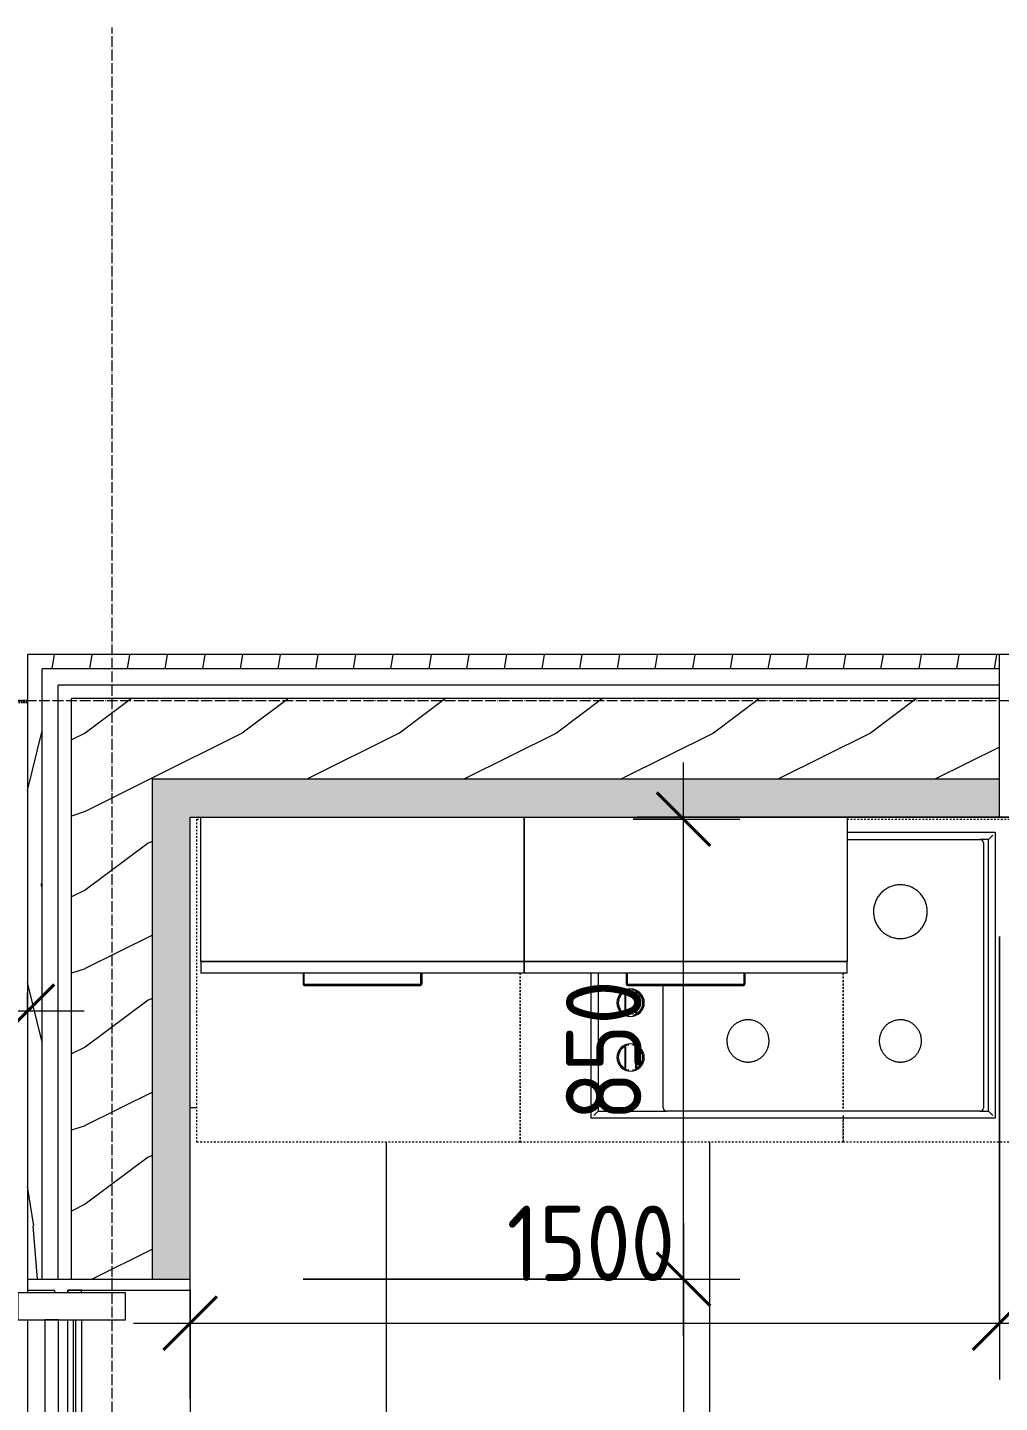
# Model space of a CAD drawing. Header units: millimetres. Extents: x -7275 to 18646, y -1042 to 16393.
# Drawn here: x -1565 to 240, y 8000 to 10553 of the extents above; entities that cross this region are included whole.
import ezdxf

# ---------------------------------------------------------------- set-up
doc = ezdxf.new("R2010")
doc.units = ezdxf.units.MM
for name, pattern in [('ADSK_Линия сетки', [25, 20, -2.5, 0, -2.5]), ('ADSK_Штриховая_ш3 п1_5', [4.5, 3, -1.5]), ('Штрих', [6.35, 3.175, -3.175])]:
    doc.linetypes.add(name, pattern=pattern)
for name, color, linetype, lineweight in [('A-ANNO-DIMS', 211, 'Continuous', 9), ('A-ANNO-DIMS-70', 211, 'Continuous', 9), ('A-AREA', 32, 'ADSK_Штриховая_ш3 п1_5', 50), ('A-FLOR-PATT', 8, 'Continuous', 20), ('A-GLAZ', 151, 'Continuous', 20), ('A-GLAZ-CURT', 52, 'Continuous', 20), ('A-GLAZ-CWMG', 51, 'Continuous', 20), ('A-WALL', 113, 'Continuous', 20), ('A-WALL-PATT', 111, 'Continuous', 20), ('Q-CASE', 31, 'Continuous', 20), ('Q-SPCQ', 91, 'Continuous', 20), ('S-GRID', 1, 'Continuous', 9)]:
    doc.layers.add(name, color=color, linetype=linetype, lineweight=lineweight)
doc.styles.add('GOST Common_6', font='GOST_Common.ttf', dxfattribs={"width": 0.9, "height": 140})
doc.dimstyles.new('ADSK_Основной_2_мм', dxfattribs={"dimscale": 304.8, "dimtxt": 140.800099, "dimasz": 0.324738, "dimexe": 0.344488, "dimexo": 0.344488, "dimgap": 0.068898, "dimtad": 1, "dimdec": 0, "dimrnd": 10, "dimzin": 0, "dimdsep": 46, "dimtxsty": 'GOST Common_6', "dimblk1": 'OBLIQUE', "dimblk2": 'OBLIQUE', "dimsah": 1, "dimcen": 0.09, "dimdle": 0.344488, "dimazin": 0, "dimtfac": 1, "dimtdec": 4, "dimtix": 1, "dimtmove": 0, "dimatfit": 3, "dimfxl": 1, "dimtvp": 1, "dimtolj": 1, "dimtzin": 0, "dimlwd": 20, "dimlwe": 20, "dimarcsym": 2})
doc.dimstyles.new('BKN_Основной_2_0', dxfattribs={"dimscale": 304.8, "dimtxt": 140.800099, "dimasz": 0.324738, "dimexe": 0.344488, "dimexo": 0.688976, "dimgap": 0.114829, "dimtad": 1, "dimdec": 0, "dimrnd": 10, "dimdsep": 46, "dimtxsty": 'GOST Common_6', "dimblk1": 'OBLIQUE', "dimblk2": 'OBLIQUE', "dimsah": 1, "dimcen": 0.09, "dimdle": 0.344488, "dimazin": 0, "dimtfac": 1, "dimtdec": 4, "dimtix": 1, "dimtmove": 0, "dimatfit": 3, "dimfxl": 1, "dimtvp": 1, "dimtolj": 1, "dimtzin": 0, "dimlwd": 20, "dimlwe": 20, "dimarcsym": 2})
pattern_1 = [(76.301, (770, 0), (910.022, 4479.9958), [271.62, -11256.3]), (78.518, (872.55, 491.54), (0.0006, 2240), [40.84, -4530.65]), (80.77, (842.03, 304.01), (910.013, 6719.9985), [189.99, -11156.92]), (78.518, (833.9, 264), (0.0006, 2240), [40.84, -4530.65]), (84.201, (880.67, 531.56), (-0.009, 2240), [271.62, -8734.47]), (95.799, (910, 1438.43), (-909.975, 6720.004), [271.62, -8734.47]), (101.482, (842.03, 1936), (-910, 2240), [40.84, -4530.65]), (99.23, (872.55, 1748.46), (-910.0093, 4479.9985), [189.99, -11156.92]), (101.482, (880.67, 1708.4), (-910, 2240), [40.84, -4530.65]), (103.699, (833.91, 1976.03), (-1820.0334, 6719.9914), [271.62, -11256.3]), (76.301, (840, 0), (910.022, 4479.9958), [301.92, -11226]), (76.301, (210, 0), (910.022, 4479.9958), [323.84, -11204.08]), (76.301, (70, 0), (910.022, 4479.9958), [323.84, -11204.08]), (76.301, (560, 0), (910.022, 4479.9958), [323.84, -11204.08]), (76.301, (630, 0), (910.022, 4479.9958), [323.84, -11204.08]), (76.301, (490, 0), (910.022, 4479.9958), [323.84, -11204.08]), (76.301, (700, 0), (910.022, 4479.9958), [323.84, -11204.08]), (76.301, (140, 0), (910.022, 4479.9958), [323.84, -11204.08]), (76.301, (280, 0), (910.022, 4479.9958), [323.84, -11204.08]), (76.301, (420, 0), (910.022, 4479.9958), [323.84, -11204.08]), (76.301, (350, 0), (910.022, 4479.9958), [323.84, -11204.08]), (76.301, (0, 0), (910.022, 4479.9958), [323.84, -11204.08]), (80.77, (564.26, 315.21), (910.013, 6719.9985), [323.84, -11023.07]), (80.77, (424.26, 315.21), (910.013, 6719.9985), [323.84, -11023.07]), (80.77, (284.26, 315.21), (910.013, 6719.9985), [323.84, -11023.07]), (80.77, (354.26, 315.21), (910.013, 6719.9985), [323.84, -11023.07]), (80.77, (704.27, 315.21), (910.013, 6719.9985), [323.84, -11023.07]), (80.77, (214.26, 315.21), (910.013, 6719.9985), [323.84, -11023.07]), (80.77, (634.26, 315.21), (910.013, 6719.9985), [323.84, -11023.07]), (80.77, (144.26, 315.21), (910.013, 6719.9985), [323.84, -11023.07]), (80.77, (494.26, 315.21), (910.013, 6719.9985), [323.84, -11023.07]), (80.77, (0, 293.69), (910.013, 6719.9985), [332.605, -11014.31]), (80.77, (74.26, 315.21), (910.013, 6719.9985), [323.84, -11023.07]), (80.77, (774.27, 315.21), (910.013, 6719.9985), [323.84, -11023.07]), (85.355, (544.01, 635.2), (-0.0028, 2240.0003), [323.84, -10913.07]), (85.355, (614.01, 635.2), (-0.0028, 2240.0003), [323.84, -10913.07]), (85.355, (264.01, 635.2), (-0.0028, 2240.0003), [323.84, -10913.07]), (85.355, (404.01, 635.2), (-0.0028, 2240.0003), [323.84, -10913.07]), (90, (289, 958.1), (-910, 6e-14), [323.84, -1916.16]), (90, (429, 958.1), (-910, 6e-14), [323.84, -1916.16]), (90, (359, 958.1), (-910, 6e-14), [323.84, -1916.16]), (103.699, (910, 1946.28), (-1820.0334, 6719.9914), [301.92, -11226]), (85.355, (824.04, 635.2), (-0.0028, 2240.0003), [323.84, -10913.07]), (85.355, (52.47, 622.13), (-0.0028, 2240.0003), [332.605, -10904.3]), (85.355, (194.01, 635.2), (-0.0028, 2240.0003), [323.84, -10913.07]), (85.355, (124.01, 635.2), (-0.0028, 2240.0003), [323.84, -10913.07]), (85.355, (684.01, 635.2), (-0.0028, 2240.0003), [323.84, -10913.07]), (85.355, (334.01, 635.2), (-0.0028, 2240.0003), [323.84, -10913.07]), (85.355, (754.04, 635.2), (-0.0028, 2240.0003), [323.84, -10913.07]), (85.355, (474.01, 635.2), (-0.0028, 2240.0003), [323.84, -10913.07]), (90, (149, 958.1), (-910, 6e-14), [323.84, -1916.16]), (86.127, (8.06, 1060.5), (-0.019, 2240), [59.64, -13411.13]), (90, (8.1, 967.3), (-910, 6e-14), [93.26, -2146.74]), (86.127, (0, 848.19), (-0.019, 2240), [119.28, -13351.49]), (90, (0, 801.6), (-910, 6e-14), [46.63, -2193.37]), (90, (78.8, 953.7), (-910, 6e-14), [332.6, -1907.4]), (90, (219, 958.1), (-910, 6e-14), [323.84, -1916.16]), (93.873, (4.03, 1378.93), (-909.904, 11200.0078), [59.64, -13411.13]), (90, (4, 1285.6), (-910, 6e-14), [93.26, -2146.74]), (93.873, (12.09, 1166.62), (-909.904, 11200.0078), [119.28, -13351.49]), (90, (12.1, 1120), (-910, 6e-14), [46.63, -2193.37]), (90, (499, 958.1), (-910, 6e-14), [323.84, -1916.16]), (90, (779, 958.1), (-910, 6e-14), [323.84, -1916.16]), (90, (709, 958.1), (-910, 6e-14), [323.84, -1916.16]), (90, (639, 958.1), (-910, 6e-14), [323.84, -1916.16]), (90, (569, 958.1), (-910, 6e-14), [323.84, -1916.16]), (90, (849, 958.1), (-910, 6e-14), [323.84, -1916.16]), (94.645, (148.97, 1281.91), (-909.9875, 8960.001), [323.84, -10913.07]), (94.645, (848.96, 1281.91), (-909.9875, 8960.001), [323.84, -10913.07]), (94.645, (358.97, 1281.91), (-909.9875, 8960.001), [323.84, -10913.07]), (94.645, (78.8, 1286.32), (-909.9875, 8960.001), [332.605, -10904.3]), (94.645, (778.96, 1281.91), (-909.9875, 8960.001), [323.84, -10913.07]), (94.645, (218.97, 1281.91), (-909.9875, 8960.001), [323.84, -10913.07]), (94.645, (498.97, 1281.91), (-909.9875, 8960.001), [323.84, -10913.07]), (94.645, (428.97, 1281.91), (-909.9875, 8960.001), [323.84, -10913.07]), (94.645, (288.97, 1281.91), (-909.9875, 8960.001), [323.84, -10913.07]), (94.645, (568.97, 1281.91), (-909.9875, 8960.001), [323.84, -10913.07]), (94.645, (708.96, 1281.91), (-909.9875, 8960.001), [323.84, -10913.07]), (94.645, (638.97, 1281.91), (-909.9875, 8960.001), [323.84, -10913.07]), (99.23, (824.04, 1604.82), (-910.0093, 4479.9985), [323.84, -11023.07]), (99.23, (544.01, 1604.82), (-910.0093, 4479.9985), [323.84, -11023.07]), (99.23, (754.04, 1604.82), (-910.0093, 4479.9985), [323.84, -11023.07]), (99.23, (264.01, 1604.82), (-910.0093, 4479.9985), [323.84, -11023.07]), (99.23, (194.01, 1604.82), (-910.0093, 4479.9985), [323.84, -11023.07]), (99.23, (404.01, 1604.82), (-910.0093, 4479.9985), [323.84, -11023.07]), (99.23, (474.01, 1604.82), (-910.0093, 4479.9985), [323.84, -11023.07]), (99.23, (614.01, 1604.82), (-910.0093, 4479.9985), [323.84, -11023.07]), (99.23, (334.01, 1604.82), (-910.0093, 4479.9985), [323.84, -11023.07]), (99.23, (124.01, 1604.82), (-910.0093, 4479.9985), [323.84, -11023.07]), (99.23, (684.01, 1604.82), (-910.0093, 4479.9985), [323.84, -11023.07]), (99.23, (52.47, 1617.84), (-910.0093, 4479.9985), [332.605, -11014.31]), (103.699, (774.27, 1924.79), (-1820.0334, 6719.9914), [323.84, -11204.08]), (103.699, (74.26, 1924.79), (-1820.0334, 6719.9914), [323.84, -11204.08]), (103.699, (634.26, 1924.79), (-1820.0334, 6719.9914), [323.84, -11204.08]), (103.699, (494.26, 1924.79), (-1820.0334, 6719.9914), [323.84, -11204.08]), (103.699, (284.26, 1924.79), (-1820.0334, 6719.9914), [323.84, -11204.08]), (103.699, (214.26, 1924.79), (-1820.0334, 6719.9914), [323.84, -11204.08]), (103.699, (354.26, 1924.79), (-1820.0334, 6719.9914), [323.84, -11204.08]), (103.699, (704.27, 1924.79), (-1820.0334, 6719.9914), [323.84, -11204.08]), (103.699, (144.26, 1924.79), (-1820.0334, 6719.9914), [323.84, -11204.08]), (103.699, (564.26, 1924.79), (-1820.0334, 6719.9914), [323.84, -11204.08]), (103.699, (424.26, 1924.79), (-1820.0334, 6719.9914), [323.84, -11204.08])]
pattern_2 = [(216.87, (116.62, 291.55), (874.64896, 583.10156), [145.775, -1311.975]), (206.565, (291.55, 204.09), (-291.55, -291.5495), [325.963, -325.963]), (198.435, (291.55, 58.31), (-583.0994, -291.5502), [184.393, -737.57])]

# ---------------------------------------------------------------- blocks, each defined once
blk = doc.blocks.new('Базовый шкаф-Однодверный - 300 мм-1459961-План этажа')
at = {"layer": 'Q-CASE', "linetype": 'Штрих', "lineweight": 9}
for p, q in [((-281.3, 600), (-273.9, 600)), ((-281.3, 0), (-281.3, 600)), ((318.7, 314), (318.7, 0)), ((318.7, 0), (-281.3, 0))]:
    blk.add_line(p, q, dxfattribs=at)
blk = doc.blocks.new('Базовый шкаф-Однодверный - 300 мм-V1-План этажа')
at = {"layer": 'Q-CASE', "linetype": 'Штрих', "lineweight": 9}
for p, q in [((-281.3, 0), (-281.3, 314)), ((318.7, 314), (318.7, 62.6)), ((318.7, 49.7), (318.7, 0)), ((318.7, 0), (-281.3, 0))]:
    blk.add_line(p, q, dxfattribs=at)
blk = doc.blocks.new('Базовый шкаф-Однодверный - 300 мм-V2-План этажа')
at = {"layer": 'Q-CASE', "linetype": 'Штрих', "lineweight": 9}
for p, q in [((-273.9, 600), (318.7, 600)), ((318.7, 600), (318.7, 0)), ((-281.3, 62.6), (-281.3, 314)), ((-281.3, 0), (-281.3, 49.7)), ((318.7, 0), (-281.3, 0))]:
    blk.add_line(p, q, dxfattribs=at)
blk = doc.blocks.new('Варочная-панель-газ-750 мм - Газ LP-1009632-План этажа')
at = {"layer": 'Q-SPCQ', "lineweight": 9}
for p, q in [((-375, 261.8), (375, 261.8)), ((-375, -268.2), (-375, 261.8)), ((-370.3, 257.1), (-362.3, 249.1)), ((362.3, 249.1), (370.3, 257.1)), ((375, 261.8), (375, -7.2)), ((-346.7, 249.1), (-362.3, 249.1)), ((-362.3, 249.1), (-362.3, -255.5)), ((-353, -249.2), (-353, 242.7)), ((-346.7, 249.1), (235.1, 249.1)), ((362.3, 249.1), (235.1, 249.1)), ((241.4, 242.7), (241.4, 15.8)), ((362.3, -7.2), (362.3, 249.1)), ((291.1, 129), (291.1, 169.4)), ((292.5, 167.7), (292.5, 130.7)), ((311.5, 130.7), (311.5, 167.7)), ((312.9, 129), (312.9, 169.4)), ((291.1, 27.4), (291.1, 67.8)), ((292.5, 66.1), (292.5, 29.1)), ((311.5, 29.1), (311.5, 66.1)), ((312.9, 27.4), (312.9, 67.8)), ((-375, -268.2), (-100, -268.2)), ((-362.3, -255.5), (-370.3, -263.5)), ((-362.3, -255.5), (-346.7, -255.5)), ((-100, -255.5), (-346.7, -255.5))]:
    blk.add_line(p, q, dxfattribs=at)
at = {"layer": 'Q-SPCQ', "lineweight": 9, "flags": 128}
for points in [[(-159.7, 118.6), (-159.8, 120.2), (-159.8, 121.7), (-160, 123.3), (-160.2, 124.8), (-160.5, 126.4), (-160.8, 127.9), (-161.2, 129.4), (-161.7, 130.9), (-162.2, 132.4), (-162.8, 133.9), (-163.5, 135.3), (-164.2, 136.7), (-164.9, 138.1), (-165.7, 139.4), (-166.6, 140.7), (-167.5, 142), (-168.4, 143.2), (-169.4, 144.4), (-170.5, 145.6), (-171.6, 146.7), (-172.8, 147.8), (-173.9, 148.8), (-175.2, 149.8), (-176.4, 150.7), (-177.7, 151.6), (-179.1, 152.4), (-180.4, 153.2), (-181.8, 153.9), (-183.3, 154.5), (-184.7, 155.1), (-186.2, 155.7), (-187.7, 156.1), (-189.2, 156.6), (-190.7, 156.9), (-192.2, 157.2), (-193.8, 157.4), (-195.4, 157.6), (-196.9, 157.7), (-198.5, 157.8), (-200.1, 157.8), (-201.6, 157.7), (-203.2, 157.5), (-204.7, 157.3), (-206.3, 157.1), (-207.8, 156.8), (-209.3, 156.4), (-210.8, 155.9), (-212.3, 155.4), (-213.8, 154.8), (-215.2, 154.2), (-216.6, 153.5), (-218, 152.8), (-219.4, 152), (-220.7, 151.2), (-222, 150.3), (-223.2, 149.3), (-224.4, 148.3), (-225.6, 147.3), (-226.7, 146.2), (-227.8, 145.1), (-228.8, 143.9), (-229.8, 142.7), (-230.8, 141.4), (-231.7, 140.1), (-232.5, 138.8), (-233.3, 137.4), (-234, 136), (-234.7, 134.6), (-235.3, 133.2), (-235.8, 131.7), (-236.3, 130.2), (-236.8, 128.7), (-237.1, 127.2), (-237.5, 125.7), (-237.7, 124.1), (-237.9, 122.6), (-238, 121), (-238.1, 119.4), (-238.1, 118.6)], [(123.3, 118.6), (123.3, 120.2), (123.2, 121.7), (123, 123.3), (122.8, 124.8), (122.5, 126.4), (122.2, 127.9), (121.8, 129.4), (121.3, 130.9), (120.8, 132.4), (120.2, 133.9), (119.6, 135.3), (118.9, 136.7), (118.1, 138.1), (117.3, 139.4), (116.5, 140.7), (115.5, 142), (114.6, 143.2), (113.6, 144.4), (112.5, 145.6), (111.4, 146.7), (110.3, 147.8), (109.1, 148.8), (107.9, 149.8), (106.6, 150.7), (105.3, 151.6), (104, 152.4), (102.6, 153.2), (101.2, 153.9), (99.8, 154.5), (98.3, 155.1), (96.8, 155.7), (95.3, 156.1), (93.8, 156.6), (92.3, 156.9), (90.8, 157.2), (89.2, 157.4), (87.7, 157.6), (86.1, 157.7), (84.5, 157.8), (83, 157.8), (81.4, 157.7), (79.8, 157.5), (78.3, 157.3), (76.7, 157.1), (75.2, 156.8), (73.7, 156.4), (72.2, 155.9), (70.7, 155.4), (69.2, 154.8), (67.8, 154.2), (66.4, 153.5), (65, 152.8), (63.7, 152), (62.3, 151.2), (61.1, 150.3), (59.8, 149.3), (58.6, 148.3), (57.4, 147.3), (56.3, 146.2), (55.2, 145.1), (54.2, 143.9), (53.2, 142.7), (52.3, 141.4), (51.4, 140.1), (50.5, 138.8), (49.8, 137.4), (49, 136), (48.4, 134.6), (47.7, 133.2), (47.2, 131.7), (46.7, 130.2), (46.3, 128.7), (45.9, 127.2), (45.6, 125.7), (45.3, 124.1), (45.1, 122.6), (45, 121), (44.9, 119.4), (44.9, 118.6)], [(291.1, 169.4), (291.1, 169.1), (291.1, 168.9)], [(311.5, 167.7), (311.7, 168.1), (312, 168.3), (312.2, 168.5), (312.5, 168.7), (312.7, 168.8), (312.8, 168.9), (312.9, 168.9)], [(312.9, 168.9), (312.9, 169.1), (312.9, 169.4)], [(291.1, 129.5), (291.1, 129.3), (291.1, 129)], [(312.9, 129.5), (312.8, 129.5), (312.7, 129.6), (312.5, 129.7), (312.2, 129.9), (312, 130.1), (311.7, 130.3), (311.5, 130.7)], [(312.9, 129), (312.9, 129.3), (312.9, 129.5)], [(-238.1, 118.6), (-238.1, 117), (-238, 115.5), (-237.8, 113.9), (-237.6, 112.3), (-237.3, 110.8), (-237, 109.3), (-236.6, 107.8), (-236.1, 106.3), (-235.6, 104.8), (-235, 103.3), (-234.4, 101.9), (-233.7, 100.5), (-232.9, 99.1), (-232.1, 97.8), (-231.3, 96.5), (-230.3, 95.2), (-229.4, 94), (-228.4, 92.8), (-227.3, 91.6), (-226.2, 90.5), (-225.1, 89.4), (-223.9, 88.4), (-222.6, 87.4), (-221.4, 86.5), (-220.1, 85.6), (-218.7, 84.8), (-217.4, 84), (-216, 83.3), (-214.6, 82.7), (-213.1, 82.1), (-211.6, 81.5), (-210.1, 81.1), (-208.6, 80.6), (-207.1, 80.3), (-205.6, 80), (-204, 79.7), (-202.5, 79.6), (-200.9, 79.5), (-199.3, 79.4), (-197.8, 79.4), (-196.2, 79.5), (-194.6, 79.6), (-193.1, 79.8), (-191.5, 80.1), (-190, 80.4), (-188.5, 80.8), (-187, 81.3), (-185.5, 81.8), (-184, 82.3), (-182.6, 83), (-181.2, 83.6), (-179.8, 84.4), (-178.5, 85.2), (-177.1, 86), (-175.8, 86.9), (-174.6, 87.9), (-173.4, 88.9), (-172.2, 89.9), (-171.1, 91), (-170, 92.1), (-169, 93.3), (-168, 94.5), (-167.1, 95.8), (-166.2, 97.1), (-165.3, 98.4), (-164.6, 99.7), (-163.8, 101.1), (-163.2, 102.6), (-162.5, 104), (-162, 105.5), (-161.5, 107), (-161.1, 108.5), (-160.7, 110), (-160.4, 111.5), (-160.1, 113.1), (-159.9, 114.6), (-159.8, 116.2), (-159.7, 117.7), (-159.7, 118.6)], [(44.9, 118.6), (45, 117), (45.1, 115.5), (45.2, 113.9), (45.4, 112.3), (45.7, 110.8), (46.1, 109.3), (46.5, 107.8), (46.9, 106.3), (47.4, 104.8), (48, 103.3), (48.7, 101.9), (49.4, 100.5), (50.1, 99.1), (50.9, 97.8), (51.8, 96.5), (52.7, 95.2), (53.6, 94), (54.7, 92.8), (55.7, 91.6), (56.8, 90.5), (58, 89.4), (59.1, 88.4), (60.4, 87.4), (61.6, 86.5), (62.9, 85.6), (64.3, 84.8), (65.6, 84), (67, 83.3), (68.5, 82.7), (69.9, 82.1), (71.4, 81.5), (72.9, 81.1), (74.4, 80.6), (75.9, 80.3), (77.5, 80), (79, 79.7), (80.6, 79.6), (82.1, 79.5), (83.7, 79.4), (85.3, 79.4), (86.8, 79.5), (88.4, 79.6), (89.9, 79.8), (91.5, 80.1), (93, 80.4), (94.5, 80.8), (96, 81.3), (97.5, 81.8), (99, 82.3), (100.4, 83), (101.8, 83.6), (103.2, 84.4), (104.6, 85.2), (105.9, 86), (107.2, 86.9), (108.4, 87.9), (109.6, 88.9), (110.8, 89.9), (111.9, 91), (113, 92.1), (114, 93.3), (115, 94.5), (116, 95.8), (116.9, 97.1), (117.7, 98.4), (118.5, 99.7), (119.2, 101.1), (119.9, 102.6), (120.5, 104), (121, 105.5), (121.5, 107), (122, 108.5), (122.3, 110), (122.7, 111.5), (122.9, 113.1), (123.1, 114.6), (123.2, 116.2), (123.3, 117.7), (123.3, 118.6)], [(291.1, 67.8), (291.1, 67.5), (291.1, 67.3)], [(311.5, 66.1), (311.7, 66.5), (312, 66.7), (312.2, 66.9), (312.5, 67.1), (312.7, 67.2), (312.8, 67.3), (312.9, 67.3)], [(312.9, 67.3), (312.9, 67.5), (312.9, 67.8)], [(291.1, 27.9), (291.1, 27.7), (291.1, 27.4)], [(312.9, 27.9), (312.8, 27.9), (312.7, 28), (312.5, 28.1), (312.2, 28.3), (312, 28.5), (311.7, 28.7), (311.5, 29.1)], [(312.9, 27.4), (312.9, 27.7), (312.9, 27.9)], [(-149, -121.4), (-149, -119.4), (-149.2, -117.4), (-149.4, -115.4), (-149.6, -113.5), (-150, -111.5), (-150.4, -109.5), (-151, -107.6), (-151.5, -105.7), (-152.2, -103.8), (-152.9, -102), (-153.8, -100.2), (-154.6, -98.4), (-155.6, -96.6), (-156.6, -94.9), (-157.7, -93.2), (-158.9, -91.6), (-160.1, -90), (-161.4, -88.5), (-162.7, -87), (-164.1, -85.6), (-165.6, -84.3), (-167.1, -82.9), (-168.7, -81.7), (-170.3, -80.5), (-171.9, -79.4), (-173.6, -78.4), (-175.4, -77.4), (-177.2, -76.5), (-179, -75.7), (-180.8, -74.9), (-182.7, -74.2), (-184.6, -73.6), (-186.5, -73.1), (-188.5, -72.6), (-190.4, -72.2), (-192.4, -71.9), (-194.4, -71.7), (-196.4, -71.6), (-198.4, -71.5), (-200.4, -71.5), (-202.4, -71.6), (-204.3, -71.8), (-206.3, -72.1), (-208.3, -72.4), (-210.2, -72.8), (-212.2, -73.3), (-214.1, -73.9), (-216, -74.5), (-217.8, -75.2), (-219.7, -76), (-221.5, -76.9), (-223.2, -77.8), (-225, -78.8), (-226.6, -79.9), (-228.3, -81.1), (-229.9, -82.3), (-231.4, -83.5), (-232.9, -84.9), (-234.3, -86.3), (-235.7, -87.7), (-237, -89.2), (-238.3, -90.8), (-239.5, -92.3), (-240.6, -94), (-241.7, -95.7), (-242.7, -97.4), (-243.6, -99.2), (-244.4, -101), (-245.2, -102.8), (-245.9, -104.7), (-246.6, -106.6), (-247.1, -108.5), (-247.6, -110.4), (-248, -112.4), (-248.3, -114.4), (-248.6, -116.3), (-248.7, -118.3), (-248.8, -120.3), (-248.8, -121.4)], [(-248.8, -121.4), (-248.8, -123.4), (-248.7, -125.4), (-248.5, -127.4), (-248.2, -129.4), (-247.8, -131.3), (-247.4, -133.3), (-246.9, -135.2), (-246.3, -137.1), (-245.6, -139), (-244.9, -140.8), (-244.1, -142.7), (-243.2, -144.5), (-242.2, -146.2), (-241.2, -147.9), (-240.1, -149.6), (-238.9, -151.2), (-237.7, -152.8), (-236.4, -154.3), (-235.1, -155.8), (-233.7, -157.2), (-232.2, -158.6), (-230.7, -159.9), (-229.1, -161.1), (-227.5, -162.3), (-225.9, -163.4), (-224.2, -164.4), (-222.4, -165.4), (-220.7, -166.3), (-218.8, -167.2), (-217, -167.9), (-215.1, -168.6), (-213.2, -169.2), (-211.3, -169.7), (-209.4, -170.2), (-207.4, -170.6), (-205.4, -170.9), (-203.4, -171.1), (-201.4, -171.2), (-199.4, -171.3), (-197.5, -171.3), (-195.5, -171.2), (-193.5, -171), (-191.5, -170.8), (-189.5, -170.4), (-187.6, -170), (-185.6, -169.5), (-183.7, -168.9), (-181.8, -168.3), (-180, -167.6), (-178.1, -166.8), (-176.3, -165.9), (-174.6, -165), (-172.9, -164), (-171.2, -162.9), (-169.5, -161.8), (-168, -160.5), (-166.4, -159.3), (-164.9, -157.9), (-163.5, -156.6), (-162.1, -155.1), (-160.8, -153.6), (-159.5, -152.1), (-158.3, -150.5), (-157.2, -148.8), (-156.1, -147.1), (-155.2, -145.4), (-154.2, -143.6), (-153.4, -141.8), (-152.6, -140), (-151.9, -138.1), (-151.3, -136.2), (-150.7, -134.3), (-150.2, -132.4), (-149.8, -130.4), (-149.5, -128.5), (-149.3, -126.5), (-149.1, -124.5), (-149, -122.5), (-149, -121.4)]]:
    blk.add_lwpolyline(points, dxfattribs=at)
at = {"layer": 'Q-SPCQ', "lineweight": 9}
for centre, radius, start, end in [((-346.7, 242.7), 6.35, 90, 180), ((235.1, 242.7), 6.35, 0, 90), ((-198.9, 118.6), 39.1, 87.4594, 92.8805), ((84.1, 118.6), 39.1, 87.4594, 92.8805), ((302, 149.2), 25.4, 90, 270), ((302, 149.2), 22.9, 118.3907, 241.6093), ((302, 149.2), 23.2, 159.3303, 166.3371), ((302, 149.2), 23.2, 121.9975, 129.687), ((302, 149.2), 23.2, 107.5866, 119.2625), ((302, 149.2), 23.2, 99.0199, 102.6819), ((302, 149.2), 25.4, 270, 90), ((302, 149.2), 23.2, 77.3181, 80.98), ((302, 149.2), 23.2, 59.7541, 72.4133), ((302, 149.2), 22.9, 298.3907, 61.6093), ((302, 149.2), 23.2, 50.313, 58.0025), ((302, 149.2), 23.2, 13.6629, 20.6697), ((302, 149.2), 23.2, 193.6629, 200.6697), ((302, 149.2), 23.2, 230.313, 238.0025), ((302, 149.2), 23.2, 241.269, 252.4134), ((302, 149.2), 23.2, 287.5867, 298.731), ((302, 149.2), 23.2, 301.9975, 309.687), ((302, 149.2), 23.2, 339.3303, 346.3371), ((302, 149.2), 23.2, 257.3181, 260.9801), ((302, 149.2), 23.2, 279.02, 282.6819), ((-198.9, 118.6), 39.1, 267.4594, 272.8805), ((84.1, 118.6), 39.1, 267.4594, 272.8805), ((302, 47.6), 25.4, 90, 270), ((302, 47.6), 22.9, 118.3907, 241.6093), ((302, 47.6), 23.2, 159.3303, 166.3371), ((302, 47.6), 23.2, 121.9975, 129.687), ((302, 47.6), 23.2, 107.5866, 119.2625), ((302, 47.6), 23.2, 99.0199, 102.6819), ((302, 47.6), 25.4, 270, 90), ((302, 47.6), 23.2, 77.3181, 80.98), ((302, 47.6), 23.2, 59.7541, 72.4133), ((302, 47.6), 22.9, 298.3907, 61.6093), ((302, 47.6), 23.2, 50.313, 58.0025), ((302, 47.6), 23.2, 13.6629, 20.6697), ((302, 47.6), 23.2, 193.6629, 200.6697), ((302, 47.6), 23.2, 230.313, 238.0025), ((302, 47.6), 23.2, 241.269, 252.4134), ((302, 47.6), 23.2, 287.5867, 298.731), ((302, 47.6), 23.2, 301.9975, 309.687), ((302, 47.6), 23.2, 339.3303, 346.3371), ((302, 47.6), 23.2, 257.3181, 260.9801), ((302, 47.6), 23.2, 279.02, 282.6819), ((-346.7, -249.2), 6.35, 180, 270)]:
    blk.add_arc(centre, radius, start, end, dxfattribs=at)
for points, knots in [([(291.1, 168.9), (291.1, 168.9), (291.1, 168.9), (291.3, 168.8), (291.5, 168.7), (291.6, 168.6), (291.7, 168.5), (291.9, 168.4), (292, 168.3), (292.2, 168.2), (292.3, 168.1), (292.4, 167.9), (292.5, 167.8), (292.5, 167.7)], [-1, -1, -1, -1, -0.857143, -0.714286, -0.571429, -0.5, -0.428571, -0.357143, -0.276786, -0.214286, -0.133929, -0.071429, 0, 0, 0, 0]), ([(292.5, 130.7), (292.5, 130.5), (292.4, 130.4), (292.2, 130.2), (292, 130), (291.8, 129.9), (291.6, 129.8), (291.5, 129.7), (291.4, 129.6), (291.3, 129.6), (291.1, 129.5), (291.1, 129.5), (291.1, 129.5)], [-1, -1, -1, -1, -0.852679, -0.785714, -0.678571, -0.571429, -0.5, -0.428571, -0.357143, -0.285714, -0.142857, 0, 0, 0, 0]), ([(291.1, 67.3), (291.1, 67.3), (291.1, 67.3), (291.3, 67.2), (291.5, 67.1), (291.6, 67), (291.7, 66.9), (291.9, 66.8), (292, 66.7), (292.2, 66.6), (292.3, 66.5), (292.4, 66.3), (292.5, 66.2), (292.5, 66.1)], [-1, -1, -1, -1, -0.857143, -0.714286, -0.571429, -0.5, -0.428571, -0.357143, -0.276786, -0.214286, -0.133929, -0.071429, 0, 0, 0, 0]), ([(292.5, 29.1), (292.5, 28.9), (292.4, 28.8), (292.2, 28.6), (292, 28.4), (291.8, 28.3), (291.6, 28.2), (291.5, 28.1), (291.4, 28), (291.3, 28), (291.1, 27.9), (291.1, 27.9), (291.1, 27.9)], [-1, -1, -1, -1, -0.852679, -0.785714, -0.678571, -0.571429, -0.5, -0.428571, -0.357143, -0.285714, -0.142857, 0, 0, 0, 0])]:
    blk.add_open_spline(points, degree=3, knots=knots, dxfattribs=at)
blk = doc.blocks.new('020_Window_Trapezoide_ - ОК-1-1507530-План этажа')
at = {"layer": 'A-GLAZ'}
for p, q in [((925, 151), (-950, 151)), ((980, 151), (975, 151)), ((-50, 101), (-950, 101)), ((-930, 76), (-50, 76)), ((25, 76), (925, 76)), ((-50, 51), (-930, 51)), ((925, 51), (25, 51)), ((980, -151), (-980, -151))]:
    blk.add_line(p, q, dxfattribs=at)
at = {"layer": 'A-GLAZ', "lineweight": 9}
for p, q in [((1000, 151), (980, 151)), ((980, 151), (980, 101)), ((980, 101), (975, 101)), ((-930, 76), (-950, 76)), ((-940, 61), (-940, 66)), ((-940, 66), (-930, 66)), ((-930, 61), (-940, 61)), ((-930, 66), (-930, 76)), ((-50, 66), (-930, 66)), ((-930, 66), (-930, 61)), ((-930, 61), (-50, 61)), ((-930, 51), (-930, 61)), ((925, 66), (25, 66)), ((25, 61), (925, 61)), ((980, 76), (975, 76)), ((975, 76), (980, 76)), ((980, 51), (980, 76)), ((980, 76), (980, -151)), ((-950, 51), (-930, 51)), ((975, 51), (980, 51)), ((-980, -151), (-980, -101)), ((-1000, -151), (-980, -151)), ((980, -151), (1000, -151))]:
    blk.add_line(p, q, dxfattribs=at)
blk = doc.blocks.new('Системная панель - С остеклением-1499235-План этажа')
at = {"layer": 'A-GLAZ-CURT', "lineweight": 9}
for p, q in [((450, -24.5), (-450, -24.5)), ((-450, -24.5), (-450, -49.5)), ((450, -49.5), (450, -24.5)), ((-450, -49.5), (450, -49.5))]:
    blk.add_line(p, q, dxfattribs=at)
blk = doc.blocks.new('Прямоугольный импост - 50 x 150 мм-1460051-План этажа')
at = {"layer": 'A-GLAZ-CWMG', "lineweight": 9}
for p, q in [((0, 100), (-50, 100)), ((-50, 100), (-50, -100)), ((0, -100), (0, 100)), ((-50, -100), (0, -100))]:
    blk.add_line(p, q, dxfattribs=at)
blk = doc.blocks.new('Upper Cabinet - 1 Door with Glass - 600 x 720 x 290mm-1139270-План этажа')
at = {"layer": 'Q-CASE'}
for p, q in [((65, 441), (65, 461.5)), ((67, 441), (67, 461.5)), ((282.5, 464), (67.5, 464)), ((67.5, 462), (282.5, 462)), ((283, 461.5), (283, 441)), ((285, 441), (285, 461.5)), ((-125, 441), (475, 441)), ((-125, 441), (-125, 419)), ((475, 419), (475, 441)), ((-125, 419), (475, 419)), ((-125, 151), (-125, 419)), ((475, 419), (-125, 419)), ((475, 419), (475, 151)), ((475, 151), (-125, 151))]:
    blk.add_line(p, q, dxfattribs=at)
for centre, radius, start, end in [((67.5, 461.5), 2.5, 90, 180), ((67.5, 461.5), 0.5, 90, 180), ((67.5, 461.5), 0.5, 135, 150), ((282.5, 461.5), 2.5, 0, 90), ((282.5, 461.5), 0.5, 0, 90), ((282.5, 461.5), 0.5, 30, 45)]:
    blk.add_arc(centre, radius, start, end, dxfattribs=at)
blk = doc.blocks.new('DIMBLOCK5-План этажа')
at = {"layer": 'A-ANNO-DIMS-70', "lineweight": 20}
for p, q in [((-346.7, 8333.4), (-346.7, 6123.4)), ((-1052.7, 8228.4), (-241.7, 8228.4)), ((-346.7, 8228.4), (-1052.7, 8228.4)), ((-1052.7, 6228.4), (-241.7, 6228.4)), ((-346.7, 6228.4), (-1052.7, 6228.4))]:
    blk.add_line(p, q, dxfattribs=at)
at = {"layer": 'A-ANNO-DIMS-70', "lineweight": 40}
for p, q in [((-346.7, 8228.4), (-396.2, 8277.9)), ((-346.7, 8228.4), (-297.2, 8178.9)), ((-346.7, 6228.4), (-396.2, 6277.9)), ((-346.7, 6228.4), (-297.2, 6178.9))]:
    blk.add_line(p, q, dxfattribs=at)
at = {"layer": 'A-ANNO-DIMS-70', "color": 0, "lineweight": 20, "insert": (-564.7, 7051.8), "char_height": 140, "width": 423.832, "attachment_point": 1, "rotation": 90, "line_spacing_factor": 1.022761, "style": 'GOST Common_6'}
blk.add_mtext('2000', dxfattribs=at)
blk = doc.blocks.new('_Oblique')
at = {"color": 0, "linetype": 'ByBlock', "lineweight": -2}
blk.add_line((-0.5, -0.5), (0.5, 0.5), dxfattribs=at)
blk = doc.blocks.new('DIMBLOCK6-План этажа')
at = {"layer": 'A-ANNO-DIMS-70', "lineweight": 40}
for p, q in [((-3652.7, 8726.2), (-3603.2, 8775.7)), ((-1564.7, 8726.2), (-1515.2, 8775.7)), ((-3652.7, 8726.2), (-3702.2, 8676.7)), ((-1564.7, 8726.2), (-1614.2, 8676.7))]:
    blk.add_line(p, q, dxfattribs=at)
at = {"layer": 'A-ANNO-DIMS-70', "lineweight": 20}
for p, q in [((-3652.7, 8761.2), (-3652.7, 8621.2)), ((-3652.7, 8726.2), (-3652.7, 8761.2)), ((-1564.7, 8761.2), (-1564.7, 8621.2)), ((-1564.7, 8726.2), (-1564.7, 8761.2)), ((-1459.7, 8726.2), (-3757.7, 8726.2))]:
    blk.add_line(p, q, dxfattribs=at)
at = {"layer": 'A-ANNO-DIMS-70', "color": 0, "lineweight": 20, "insert": (-2785.3, 8930.1), "char_height": 140, "width": 423.832, "attachment_point": 1, "line_spacing_factor": 1.022761, "style": 'GOST Common_6'}
blk.add_mtext('2090', dxfattribs=at)
blk = doc.blocks.new('DIMBLOCK27-План этажа')
at = {"layer": 'A-ANNO-DIMS-70', "lineweight": 20}
for p, q in [((353.3, 9191.8), (353.3, 1812.4)), ((-432.7, 9086.8), (458.3, 9086.8)), ((353.3, 9086.8), (-432.7, 9086.8)), ((213.3, 1917.4), (458.3, 1917.4)), ((353.3, 1917.4), (213.3, 1917.4))]:
    blk.add_line(p, q, dxfattribs=at)
at = {"layer": 'A-ANNO-DIMS-70', "lineweight": 40}
for p, q in [((353.3, 9086.8), (303.8, 9136.3)), ((353.3, 9086.8), (402.8, 9037.3)), ((353.3, 1917.4), (303.8, 1966.9)), ((353.3, 1917.4), (402.8, 1867.9))]:
    blk.add_line(p, q, dxfattribs=at)
at = {"layer": 'A-ANNO-DIMS-70', "color": 0, "lineweight": 20, "insert": (135.3, 5338.6), "char_height": 140, "width": 392.331, "attachment_point": 1, "rotation": 90, "line_spacing_factor": 1.022761, "style": 'GOST Common_6'}
blk.add_mtext('7170', dxfattribs=at)
blk = doc.blocks.new('DIMBLOCK31-План этажа')
at = {"layer": 'A-ANNO-DIMS-70', "lineweight": 20}
for p, q in [((-346.7, 8123.4), (-346.7, 9187.8)), ((-440.1, 9082.8), (-241.7, 9082.8)), ((-346.7, 9082.8), (-440.1, 9082.8)), ((-1052.7, 8228.4), (-241.7, 8228.4)), ((-346.7, 8228.4), (-1052.7, 8228.4))]:
    blk.add_line(p, q, dxfattribs=at)
at = {"layer": 'A-ANNO-DIMS-70', "lineweight": 40}
for p, q in [((-346.7, 9082.8), (-396.2, 9132.3)), ((-346.7, 9082.8), (-297.2, 9033.3)), ((-346.7, 8228.4), (-396.2, 8277.9)), ((-346.7, 8228.4), (-297.2, 8178.9))]:
    blk.add_line(p, q, dxfattribs=at)
at = {"layer": 'A-ANNO-DIMS-70', "color": 0, "lineweight": 20, "insert": (-564.7, 8523.1), "char_height": 140, "width": 317.874, "attachment_point": 1, "rotation": 90, "line_spacing_factor": 1.022761, "style": 'GOST Common_6'}
blk.add_mtext('850', dxfattribs=at)
blk = doc.blocks.new('DIMBLOCK69-План этажа')
at = {"layer": 'A-ANNO-DIMS-70', "lineweight": 20}
for p, q in [((240.3, 8864.7), (240.3, 8042.2)), ((240.3, 8147.2), (240.3, 8864.7)), ((-1262.7, 8007.2), (-1262.7, 8252.2)), ((-1367.7, 8147.2), (240.3, 8147.2)), ((-1262.7, 8147.2), (-1262.7, 8007.2))]:
    blk.add_line(p, q, dxfattribs=at)
at = {"layer": 'A-ANNO-DIMS-70', "lineweight": 40}
for p, q in [((-1262.7, 8147.2), (-1213.2, 8196.7)), ((240.3, 8147.2), (289.8, 8196.7)), ((-1262.7, 8147.2), (-1312.2, 8097.7)), ((240.3, 8147.2), (190.8, 8097.7))]:
    blk.add_line(p, q, dxfattribs=at)
at = {"layer": 'A-ANNO-DIMS-70', "color": 0, "lineweight": 20, "insert": (-674.7, 8365.2), "char_height": 140, "width": 392.331, "attachment_point": 1, "line_spacing_factor": 1.022761, "style": 'GOST Common_6'}
blk.add_mtext('1500', dxfattribs=at)
blk = doc.blocks.new('DIMBLOCK70-План этажа')
at = {"layer": 'A-ANNO-DIMS-70', "lineweight": 20}
for p, q in [((240.3, 8864.7), (240.3, 8042.2)), ((240.3, 8147.2), (240.3, 8864.7)), ((1740.3, 8864.7), (1740.3, 8042.2)), ((1740.3, 8147.2), (1740.3, 8864.7)), ((240.3, 8147.2), (1740.3, 8147.2))]:
    blk.add_line(p, q, dxfattribs=at)
at = {"layer": 'A-ANNO-DIMS-70', "lineweight": 40}
for p, q in [((240.3, 8147.2), (289.8, 8196.7)), ((1740.3, 8147.2), (1789.8, 8196.7)), ((240.3, 8147.2), (190.8, 8097.7)), ((1740.3, 8147.2), (1690.8, 8097.7))]:
    blk.add_line(p, q, dxfattribs=at)
at = {"layer": 'A-ANNO-DIMS-70', "color": 0, "lineweight": 20, "insert": (826.8, 8365.2), "char_height": 140, "width": 392.331, "attachment_point": 1, "line_spacing_factor": 1.022761, "style": 'GOST Common_6'}
blk.add_mtext('1500', dxfattribs=at)

msp = doc.modelspace()

# ---------------------------------------------------------------- hatches: boundary and pattern name
at = {"layer": 'A-FLOR-PATT', "lineweight": 9}
h = msp.add_hatch(dxfattribs=at)
h.set_pattern_fill('FP_12', color=256, style=0, pattern_type=2)
h.set_pattern_definition([(90, (-12298.2, -4652.9), (-600, 4e-14), []), (180, (-12298.2, -4652.9), (-7e-14, -600), [])])
h.paths.add_polyline_path([(-1262.7, 1926.8), (3539.3, 1926.8), (3539.3, 2777.4), (3247.8, 2777.4), (3247.8, 3977.4), (3539.3, 3977.4), (3539.3, 4997.8), (4199.3, 4997.8), (4199.3, 4877.8), (4229.3, 4877.8), (4229.3, 4837.8), (4239.3, 4837.8), (4239.3, 4807.8), (4199.3, 4807.8), (4199.3, 4757.8), (3779.3, 4757.8), (3779.3, 3642.8), (5728.4, 3642.8), (5728.4, 4757.8), (5099.3, 4757.8), (5099.3, 4807.8), (5059.3, 4807.8), (5059.3, 4837.8), (5069.3, 4837.8), (5069.3, 4877.8), (5099.3, 4877.8), (5099.3, 5693.9), (5728.4, 5693.9), (5728.4, 9086.8), (2939.3, 9086.8), (2939.3, 9082.8), (3539.3, 9082.8), (3539.3, 8482.8), (-1250.1, 8482.8), (-1250.1, 9082.8), (-1242.7, 9082.8), (-1242.7, 9086.8), (-1262.7, 9086.8), (-1262.7, 6080.1), (-692.7, 6080.1), (-692.7, 6030.1), (-643.1, 6030.1), (-643.1, 5961.8), (-614.5, 5961.8), (-614.5, 4972.8), (-692.7, 4972.8), (-692.7, 4933.1), (-1257.7, 4933.1), (-1257.7, 4972.8), (-1260.6, 4972.8), (-1260.6, 5001.4), (-1262.7, 5001.4), (-1262.7, 1958.1)])
h.paths.add_polyline_path([(2008.7, 1974), (1113.6, 1974), (1113.6, 4827.5), (2913.6, 4827.5), (2913.6, 1974), (2390.9, 1974)])
h.paths.add_polyline_path([(-463.6, 3314.6), (-463.6, 4814.6), (298.4, 4814.6), (298.4, 3314.6), (-170.2, 3314.6)])
h.paths.add_polyline_path([(421.2, 3445.6), (394.6, 3449.1), (369.8, 3459.4), (348.5, 3475.7), (332.2, 3497), (321.9, 3521.8), (318.4, 3548.4), (318.4, 3875), (321.9, 3901.6), (332.1, 3926.4), (348.5, 3947.7), (369.8, 3964), (394.6, 3974.3), (421.2, 3977.8), (723.9, 3940.2), (754.1, 3867.3), (772.5, 3790.5), (778.7, 3711.8), (772.5, 3633.1), (754, 3556.3), (723.7, 3483.4), (662, 3475.7)])
h.paths.add_polyline_path([(-608.3, 3446.2), (-911, 3483.8), (-941.2, 3556.7), (-959.6, 3633.5), (-965.8, 3712.2), (-959.6, 3790.9), (-941.1, 3867.6), (-910.8, 3940.5), (-608.3, 3978.4), (-581.7, 3974.9), (-556.9, 3964.6), (-535.6, 3948.2), (-519.3, 3926.9), (-509, 3902.1), (-505.5, 3875.5), (-505.5, 3549), (-509, 3522.4), (-519.2, 3497.6), (-535.6, 3476.3), (-556.9, 3459.9), (-581.7, 3449.7)])
h.paths.add_polyline_path([(421.2, 4210.2), (394.6, 4213.7), (369.8, 4224), (348.5, 4240.4), (332.2, 4261.7), (321.9, 4286.5), (318.4, 4313.1), (318.4, 4639.6), (321.9, 4666.2), (332.1, 4691), (348.5, 4712.3), (369.8, 4728.7), (394.6, 4738.9), (421.2, 4742.4), (723.9, 4704.8), (754.1, 4631.9), (772.5, 4555.1), (778.7, 4476.4), (772.5, 4397.7), (753.3, 4319.3), (723.7, 4248.1), (662, 4240.4)])
h.paths.add_polyline_path([(-608.3, 4210.8), (-911, 4248.4), (-941.2, 4321.3), (-959.6, 4398.1), (-965.8, 4476.8), (-959.6, 4555.5), (-941.1, 4632.3), (-910.8, 4705.2), (-608.3, 4743), (-581.7, 4739.5), (-556.9, 4729.2), (-535.6, 4712.9), (-519.3, 4691.6), (-509, 4666.8), (-505.5, 4640.2), (-505.5, 4313.6), (-509.2, 4286.5), (-519.2, 4262.2), (-535.6, 4240.9), (-556.9, 4224.6), (-581.7, 4214.3)])
h.paths.add_polyline_path([(4304.3, 4843.1), (4284.3, 4877.8), (4916.5, 5242.8), (4936.5, 5208.1)])
h.paths.add_polyline_path([(3609.3, 5428.6), (3589.3, 5428.6), (3589.3, 5568.6), (3729.3, 5568.6), (3729.3, 5428.6), (3709.3, 5428.6)])
h.paths.add_polyline_path([(5114.8, 7270.1), (5114.8, 7287.5), (5119.8, 7287.5), (5119.8, 7872.6), (5100.8, 7872.6), (5100.8, 7867.6), (5099.8, 7867.6), (5099.8, 7873.6), (5129.8, 7873.6), (5129.8, 7287.5), (5134.8, 7287.5), (5134.8, 9077.6), (5719.8, 9077.6), (5719.8, 7279.9), (5699.8, 7279.9), (5699.8, 7270.1), (5134.8, 7270.1)])
h.paths.add_polyline_path([(5129.8, 7877.6), (5119.8, 7877.6), (5119.8, 8475.1), (5100.8, 8475.1), (5100.8, 8470.1), (5099.8, 8470.1), (5099.8, 8476.1), (5129.8, 8476.1), (5129.8, 7882.6)])
h.paths.add_polyline_path([(5100.8, 8479.1), (5099.8, 8479.1), (5099.8, 8485.1), (5100.8, 8485.1), (5100.8, 8480.1), (5119.8, 8480.1), (5119.8, 9072.6), (5129.8, 9072.6), (5129.8, 8479.1), (5101, 8479.1)])
h.paths.add_polyline_path([(2339.3, 9082.8), (2339.3, 9086.8), (-42.7, 9086.8), (-42.7, 9082.8), (1749.9, 9082.8)])
at = {"layer": 'A-WALL-PATT', "lineweight": 9}
h = msp.add_hatch(dxfattribs=at)
h.set_pattern_fill('FP_1', color=256, style=0, pattern_type=2)
h.set_pattern_definition(pattern_1)
h.paths.add_polyline_path([(8366.8, 9361.8), (8583.4, 9361.8), (8583.4, 9388.8), (8268.4, 9388.8), (8268.4, 9361.8)])
h.paths.add_polyline_path([(6268.4, 9361.8), (6268.4, 9388.8), (5128.4, 9388.8), (5128.4, 9361.8), (5805.7, 9361.8)])
h.paths.add_polyline_path([(4098.3, 9361.8), (4228.4, 9361.8), (4228.4, 9388.8), (1740.3, 9388.8), (1740.3, 9361.8), (2390.9, 9361.8)])
h.paths.add_polyline_path([(240.3, 9361.8), (240.3, 9388.8), (-1564.7, 9388.8), (-1564.7, 9361.8), (-170.2, 9361.8)])
h = msp.add_hatch(dxfattribs=at)
h.set_pattern_fill('FP_1', color=256, style=0, pattern_type=2)
h.set_pattern_definition(pattern_1)
h.paths.add_polyline_path([(-1564.7, 8228.4), (-1537.7, 8228.4), (-1537.7, 9361.8), (-1564.7, 9361.8), (-1564.7, 8943.5)])
h = msp.add_hatch(dxfattribs=at)
h.set_pattern_fill('FP_2', color=256, style=0, pattern_type=2)
h.set_pattern_definition(pattern_2)
h.paths.add_polyline_path([(8665.4, 9156.8), (8665.4, 9306.8), (8268.4, 9306.8), (8268.4, 9156.8), (8583.4, 9156.8)])
h.paths.add_polyline_path([(6268.4, 9156.8), (6268.4, 9306.8), (5898.4, 9306.8), (5898.4, 9156.8)])
h.paths.add_polyline_path([(5798.4, 9156.8), (5798.4, 9306.8), (5128.4, 9306.8), (5128.4, 9156.8)])
h.paths.add_polyline_path([(4228.4, 9156.8), (4228.4, 9306.8), (1740.3, 9306.8), (1740.3, 9156.8), (4098.3, 9156.8)])
h.paths.add_polyline_path([(240.3, 9156.8), (240.3, 9306.8), (-1482.7, 9306.8), (-1482.7, 9156.8), (43.2, 9156.8)])
h = msp.add_hatch(dxfattribs=at)
h.set_pattern_fill('FP_2', color=256, style=0, pattern_type=2)
h.set_pattern_definition(pattern_2)
h.paths.add_polyline_path([(-1332.7, 8228.4), (-1332.7, 9156.8), (-1482.7, 9156.8), (-1482.7, 8228.4)])
at = {"layer": 'A-WALL-PATT'}
h = msp.add_hatch(color=256, dxfattribs=at)
h.paths.add_polyline_path([(8815.4, 9086.8), (8815.4, 9156.8), (8268.4, 9156.8), (8268.4, 9086.8), (8793.6, 9086.8)])
h.paths.add_polyline_path([(5898.4, 9086.8), (6268.4, 9086.8), (6268.4, 9156.8), (5898.4, 9156.8)])
h.paths.add_polyline_path([(5798.4, 9086.8), (5798.4, 9156.8), (5128.4, 9156.8), (5128.4, 9086.8), (5728.4, 9086.8)])
h.paths.add_polyline_path([(4098.3, 9086.8), (4228.4, 9086.8), (4228.4, 9156.8), (1740.3, 9156.8), (1740.3, 9086.8), (2939.3, 9086.8)])
h.paths.add_polyline_path([(43.2, 9086.8), (240.3, 9086.8), (240.3, 9156.8), (-1332.7, 9156.8), (-1332.7, 9086.8), (-42.7, 9086.8)])
msp.add_hatch(color=256, dxfattribs=at).paths.add_polyline_path([(-1262.7, 8228.4), (-1262.7, 9086.8), (-1332.7, 9086.8), (-1332.7, 8228.4)])

# ---------------------------------------------------------------- linework, layer by layer
at = {"layer": 'A-AREA'}
msp.add_line((-3534.7, 9301.4), (-1564.7, 9301.4), dxfattribs=at)
at = {"layer": 'A-WALL'}
for p, q in [((-1564.7, 9388.8), (-1564.7, 8228.4)), ((4228.4, 9388.8), (-1564.7, 9388.8)), ((240.3, 9086.8), (240.3, 9388.8)), ((-1537.7, 8228.4), (-1537.7, 9361.8)), ((240.3, 9361.8), (-1537.7, 9361.8)), ((-1507.7, 8228.4), (-1507.7, 9331.8)), ((240.3, 9331.8), (-1507.7, 9331.8)), ((-1482.7, 8228.4), (-1482.7, 9306.8)), ((240.3, 9306.8), (-1482.7, 9306.8)), ((-1332.7, 8228.4), (-1332.7, 9156.8)), ((240.3, 9156.8), (-1332.7, 9156.8)), ((-1262.7, 8228.4), (-1262.7, 9086.8)), ((-1262.7, 9086.8), (-1242.7, 9086.8)), ((2339.3, 9086.8), (-42.7, 9086.8)), ((-1564.7, 8228.4), (-1262.7, 8228.4))]:
    msp.add_line(p, q, dxfattribs=at)
at = {"layer": 'S-GRID', "linetype": 'ADSK_Линия сетки'}
for p, q in [((-1407.7, -451.8), (-1407.7, 10552.8)), ((13938.5, 9302.8), (-5175.8, 9302.8))]:
    msp.add_line(p, q, dxfattribs=at)

# ---------------------------------------------------------------- block references
at = {"layer": 'A-GLAZ', "rotation": 89.99999999999991}
msp.add_blockref('020_Window_Trapezoide_ - ОК-1-1507530-План этажа', (-1413.7, 7228.4), dxfattribs=at)
at = {"layer": 'A-GLAZ-CURT', "rotation": 270.0000000000001}
msp.add_blockref('Системная панель - С остеклением-1499235-План этажа', (-1482.7, 7703.4), dxfattribs=at)
at = {"layer": 'A-GLAZ-CWMG', "rotation": 90.0000000000001}
msp.add_blockref('Прямоугольный импост - 50 x 150 мм-1460051-План этажа', (-1482.7, 8203.4), dxfattribs=at)
at = {"layer": 'Q-CASE'}
for name, p in [('Базовый шкаф-Однодверный - 300 мм-1459961-План этажа', (-968.8, 8482.8)), ('Базовый шкаф-Однодверный - 300 мм-V2-План этажа', (231.2, 8482.8)), ('Базовый шкаф-Однодверный - 300 мм-V1-План этажа', (-368.8, 8482.8))]:
    msp.add_blockref(name, p, dxfattribs=at)
at = {"layer": 'Q-CASE', "rotation": 180}
for p in [(-767.7, 9237.8), (-167.7, 9237.8)]:
    msp.add_blockref('Upper Cabinet - 1 Door with Glass - 600 x 720 x 290mm-1139270-План этажа', p, dxfattribs=at)
at = {"layer": 'Q-SPCQ', "rotation": 180}
msp.add_blockref('Варочная-панель-газ-750 мм - Газ LP-1009632-План этажа', (-142.7, 8789.6), dxfattribs=at)

# ---------------------------------------------------------------- dimensions: what is measured, and where the dimension line sits
at = {"layer": 'A-ANNO-DIMS', "lineweight": 20}
for base, p1, p2, override, picture, middle in [((353.3, 1917.4), (-642.7, 9086.8), (423.3, 1917.4), {"dimpost": '<>', "dimfxl": 7248.171757}, 'DIMBLOCK27-План этажа', (248.3, 5502.1)), ((-346.7, 9082.8), (-1262.7, 8228.4), (-650.1, 9082.8), {"dimpost": '<>', "dimfxl": 1051.327685}, 'DIMBLOCK31-План этажа', (-451.7, 8655.6)), ((-346.7, 6228.4), (-1262.7, 8228.4), (-1262.7, 6228.4), {"dimpost": '<>', "dimfxl": 2000}, 'DIMBLOCK5-План этажа', (-451.7, 7228.4))]:
    dim = msp.add_linear_dim(base=base, p1=p1, p2=p2, angle=90, dimstyle='BKN_Основной_2_0', override=override, dxfattribs=at)
    dim.commit()
    dim.dimension.update_dxf_attribs({"geometry": picture, "text_midpoint": middle})
for base, p1, p2, dimstyle, override, picture, middle in [((240.3, 8147.2), (-1262.7, 8217.2), (240.3, 9074.7), 'BKN_Основной_2_0', {"dimpost": '<>', "dimfxl": 1730.41383}, 'DIMBLOCK69-План этажа', (-511.2, 8252.2)), ((1740.3, 8147.2), (240.3, 9074.7), (1740.3, 9074.7), 'BKN_Основной_2_0', {"dimpost": '<>', "dimfxl": 1500}, 'DIMBLOCK70-План этажа', (990.3, 8252.2)), ((-3652.7, 8726.2), (-1564.7, 8656.2), (-3652.7, 8656.2), 'ADSK_Основной_2_мм', {"dimpost": '<>', "dimfxl": 2088}, 'DIMBLOCK6-План этажа', (-2608.7, 8817.2))]:
    dim = msp.add_linear_dim(base=base, p1=p1, p2=p2, dimstyle=dimstyle, override=override, dxfattribs=at)
    dim.commit()
    dim.dimension.update_dxf_attribs({"geometry": picture, "text_midpoint": middle})

doc.saveas('drawing.dxf')
